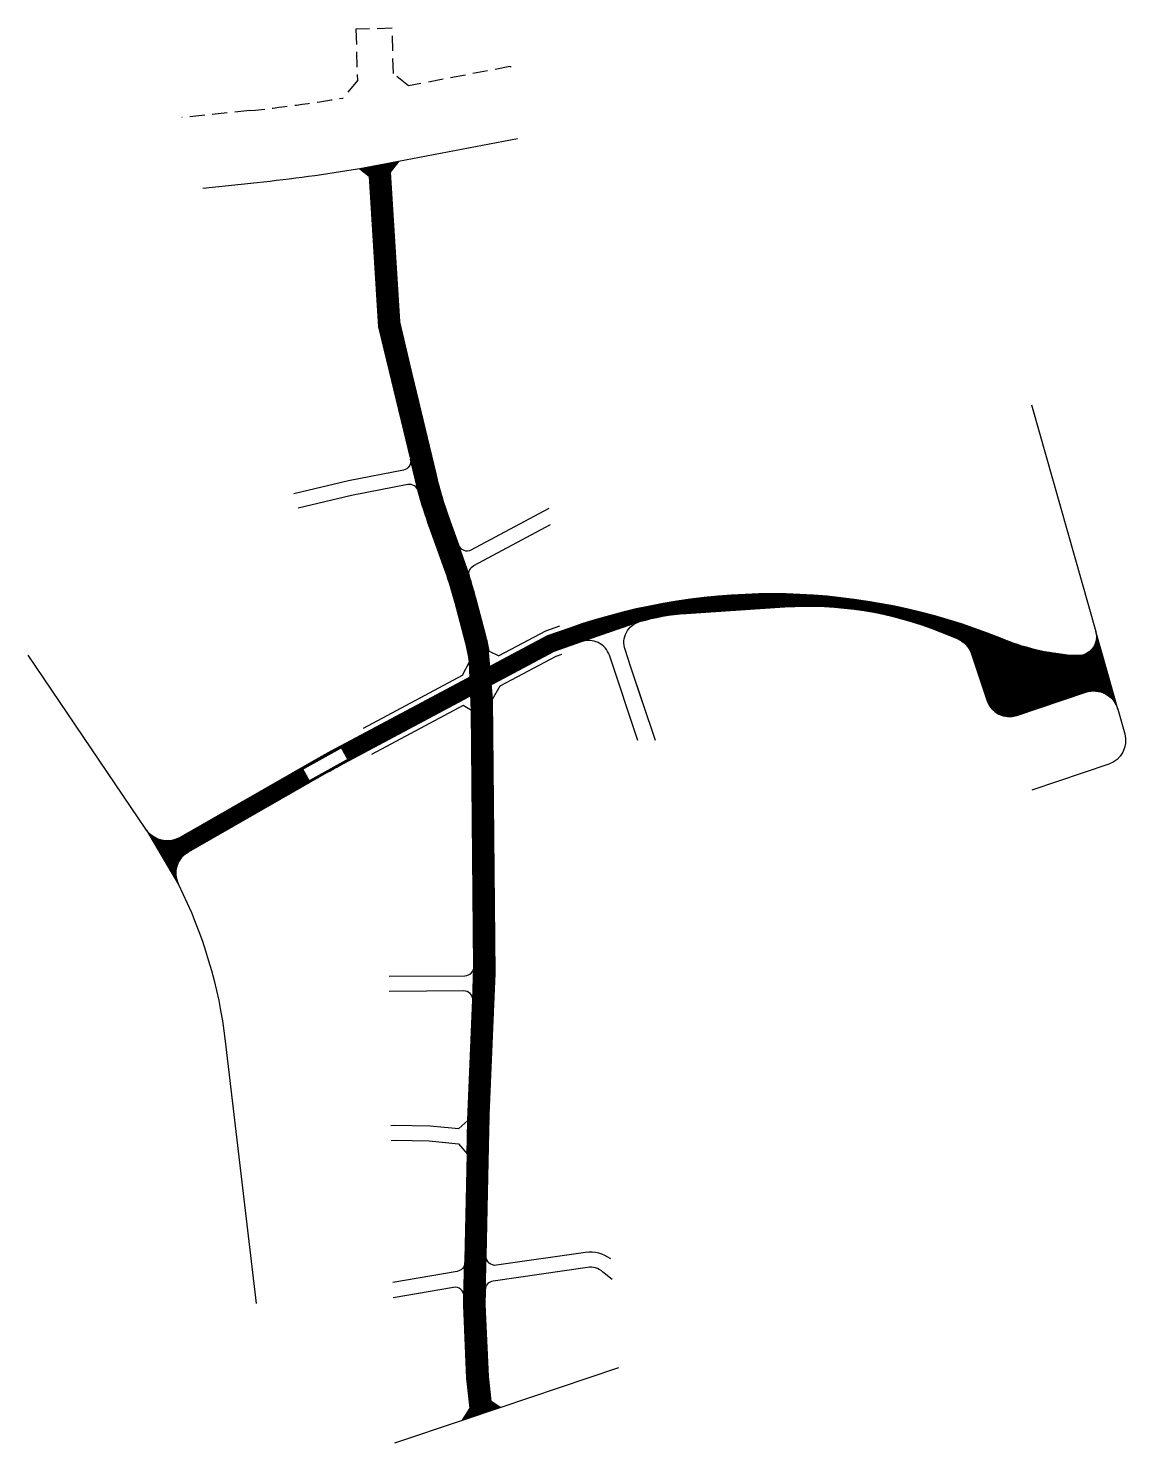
# Model space of a CAD drawing. Header units: millimetres. Extents: x 563079 to 571925, y 2063830 to 2067381.
# Drawn here: x 568115.2 to 568478.8, y 2066913 to 2067381.3 of the extents above; entities that cross this region are included whole.
import ezdxf

# ---------------------------------------------------------------- set-up
doc = ezdxf.new("R2010")
doc.units = ezdxf.units.MM
doc.header["$MEASUREMENT"] = 0
doc.set_wipeout_variables(frame=1)
doc.linetypes.add('DASHEDX2', pattern=[1.5, 1, -0.5])
doc.layers.add('Danranh', color=8, linetype='Continuous')
doc.layers.add('ViaHeS', color=32, linetype='Continuous')
pattern_1 = [(45, (0, 0), (-0.088388347648, 0.088388347648), [])]

msp = doc.modelspace()

# ---------------------------------------------------------------- hatches: boundary and pattern name
at = {"layer": 'Danranh'}
h = msp.add_hatch(dxfattribs=at)
h.set_pattern_fill('ANSI31', color=256)
h.set_pattern_definition(pattern_1)
h.paths.add_polyline_path([(568468.87748, 2067181.5227, -0.513160457), (568462.55833, 2067173.57348, -0.083697851), (568438.60559, 2067178.83173), (568437.30942, 2067179.35411, 0.181785097), (568294.63701, 2067182.70211), (568287.22497, 2067180.11201), (568215.3817, 2067141.80386, 0.007182528), (568211.42636, 2067139.62126), (568165.31212, 2067113.30382, -0.392169867), (568154.38809, 2067115.8487), (568164.98306, 2067097.80181, -0.398340969), (568168.27119, 2067108.65992), (568214.1525, 2067134.84443, -0.007182528), (568217.9695, 2067136.95069), (568289.4391, 2067175.05959), (568298.48354, 2067178.22015), (568317.09949, 2067184.61808, -0.024373995), (568317.76756, 2067184.84768, -0.054156875), (568333.13725, 2067187.55067), (568365.82652, 2067189.70725, -0.112754303), (568417.38836, 2067181.45587), (568422.95222, 2067179.21264, -0.219362346), (568427.68861, 2067174.18592), (568432.89694, 2067158.66624, 0.414213562), (568442.70995, 2067153.78466), (568445.81638, 2067154.82716), (568465.59116, 2067161.46348, -0.428104109), (568476.15238, 2067155.89508)])
at = {"layer": 'ViaHeS'}
h = msp.add_hatch(dxfattribs=at)
h.set_pattern_fill('ANSI31', color=256)
h.set_pattern_definition(pattern_1)
h.paths.add_polyline_path([(568267.48572, 2067177.30516, 0.009672687), (568266.93368, 2067179.55979), (568263.38824, 2067192.9161, 0.011809028), (568261.36326, 2067199.87728), (568257.73675, 2067210.27738), (568254.86235, 2067218.23529, -0.02761313), (568250.21703, 2067233.72259), (568241.5954, 2067269.54368), (568238.20207, 2067284.11021), (568235.0959, 2067333.60906), (568237.85541, 2067337.16254), (568225.01902, 2067334.80988), (568228.16234, 2067332.33096), (568231.29558, 2067282.40064), (568234.79867, 2067267.86862), (568241.83065, 2067238.65217), (568244.40683, 2067228.17521, 0.02103883), (568248.27866, 2067215.85726), (568252.81358, 2067203.30212, -0.021791191), (568256.62255, 2067191.12014), (568260.16799, 2067177.76383, -0.030168715), (568261.43214, 2067171.50017), (568262.03009, 2067155.44583), (568262.86204, 2067070.57049), (568262.50847, 2067059.47488), (568260.95472, 2067022.4929), (568260.89114, 2067019.67594), (568260.64264, 2067008.66401), (568259.8289, 2066972.60566), (568259.57683, 2066961.46964), (568259.51127, 2066958.53063), (568260.56758, 2066934.39141), (568261.63076, 2066924.43499), (568259.10518, 2066920.49748), (568271.58966, 2066924.68721), (568268.427, 2066926.71578), (568267.55129, 2066934.91657), (568266.51472, 2066958.60476), (568266.62781, 2066963.61602), (568266.87863, 2066974.69669), (568267.9514, 2067022.267), (568269.88478, 2067068.28476), (568268.99402, 2067159.15913)])

# ---------------------------------------------------------------- linework, layer by layer
at = {"layer": 'Danranh'}
for points in [[(568447.57425, 2067256.56848), (568468.87748, 2067181.5227, -0.513160457), (568462.55833, 2067173.57348, -0.083697851), (568438.60559, 2067178.83173), (568437.30942, 2067179.35411, 0.181785082), (568294.63702, 2067182.70212), (568287.22497, 2067180.11201), (568215.3817, 2067141.80386, 0.007182528), (568211.42636, 2067139.62126), (568165.31212, 2067113.30382, -0.392169867), (568154.38809, 2067115.8487), (568115.2328, 2067173.77011)], [(568468.87748, 2067181.5227, -0.513160457), (568462.55833, 2067173.57348, -0.083697851), (568438.60559, 2067178.83173), (568437.30942, 2067179.35411, 0.181785097), (568294.63701, 2067182.70211), (568287.22497, 2067180.11201), (568215.3817, 2067141.80386, 0.007182528), (568211.42636, 2067139.62126), (568165.31212, 2067113.30382, -0.392169867), (568154.38809, 2067115.8487), (568164.98306, 2067097.80181, -0.398340969), (568168.27119, 2067108.65992), (568214.1525, 2067134.84443, -0.007182528), (568217.9695, 2067136.95069), (568289.4391, 2067175.05959), (568298.48354, 2067178.22015), (568317.09949, 2067184.61808, -0.024373995), (568317.76756, 2067184.84768, -0.054156875), (568333.13725, 2067187.55067), (568365.82652, 2067189.70725, -0.112754303), (568417.38836, 2067181.45587), (568422.95222, 2067179.21264, -0.219362346), (568427.68861, 2067174.18592), (568432.89694, 2067158.66624, 0.414213562), (568442.70995, 2067153.78466), (568465.59116, 2067161.46348, -0.428104109), (568476.15238, 2067155.89508), (568468.87748, 2067181.5227, -0.513160457)], [(568318.75771, 2067158.16462), (568314.74112, 2067170.13318), (568312.91387, 2067175.57801, -0.426419305), (568317.76752, 2067184.84767, -0.054156989), (568333.13725, 2067187.55067), (568365.82652, 2067189.70725, -0.112754303), (568417.38836, 2067181.45587), (568422.95222, 2067179.21264, -0.219362346), (568427.68861, 2067174.18592), (568432.89694, 2067158.66624, 0.414213562), (568442.70995, 2067153.78466), (568445.81638, 2067154.82716), (568465.59116, 2067161.46348, -0.428104109), (568476.15238, 2067155.89508), (568478.47615, 2067147.70904, -0.400458123), (568473.16451, 2067137.63481), (568447.66037, 2067129.07575)], [(568317.19522, 2067145.53343), (568307.74849, 2067173.68263, 0.417849574), (568298.48354, 2067178.22015), (568289.4391, 2067175.05959), (568217.9695, 2067136.95069, 0.007182528), (568214.1525, 2067134.84443), (568168.27119, 2067108.65992, 0.398340969), (568164.98306, 2067097.80181, -0.086934051), (568180.48748, 2067045.97235), (568190.72416, 2066959.05766)]]:
    msp.add_lwpolyline(points, format="xyb", dxfattribs=at)
for points in [[(568298.48354, 2067178.22015), (568317.76752, 2067184.84767)], [(568476.15238, 2067155.89508), (568468.87748, 2067181.5227)], [(568322.99668, 2067145.53343), (568314.74112, 2067170.13318)], [(568154.38809, 2067115.8487), (568164.98306, 2067097.80181)]]:
    msp.add_lwpolyline(points, dxfattribs=at)
at = {"layer": 'ViaHeS'}
for p, q in [((568241.5954, 2067269.54368), (568250.21703, 2067233.72259)), ((568254.86235, 2067218.23529), (568257.73675, 2067210.27738)), ((568261.9721, 2067208.65054), (568287.81002, 2067222.45586)), ((568259.3535, 2067157.03415), (568228.94013, 2067140.81719)), ((568262.03009, 2067155.44583), (568259.3535, 2067157.03415)), ((568262.86142, 2067070.63299), (568262.03009, 2067155.44583)), ((568234.7729, 2067067.42489), (568259.88293, 2067067.60366))]:
    msp.add_line(p, q, dxfattribs=at)
at = {"layer": 'ViaHeS', "linetype": 'DASHEDX2', "ltscale": 5, "elevation": 0}
msp.add_lwpolyline([(568275.17138, 2067368.67304, -0.000203678), (568274.7808, 2067368.59875), (568241.23446, 2067362.23221), (568236.1848, 2067366.29805), (568235.77277, 2067381.29239), (568223.77729, 2067380.96277), (568224.24176, 2067364.06043), (568219.45256, 2067358.20838, -0.015954903), (568188.59814, 2067354.03013), (568166.08445, 2067351.70999)], format="xyb", dxfattribs=at)
at = {"layer": 'ViaHeS'}
for points in [[(568277.24567, 2067344.63815), (568237.85541, 2067337.16254)], [(568225.01902, 2067334.80988), (568237.85541, 2067337.16254)], [(568237.85541, 2067337.16254), (568235.0959, 2067333.60906), (568238.20207, 2067284.11021)], [(568228.16234, 2067332.33096), (568225.01902, 2067334.80988)], [(568228.16234, 2067332.33096), (568231.29558, 2067282.40064)], [(568238.20207, 2067284.11021), (568241.5954, 2067269.54368)], [(568231.29558, 2067282.40064), (568234.79867, 2067267.86862)], [(568244.42056, 2067228.11937), (568241.83065, 2067238.65217)], [(568261.36326, 2067199.87728), (568257.73675, 2067210.27738)], [(568291.20802, 2067183.3577), (568286.52095, 2067181.71985), (568271.06664, 2067173.47933)], [(568268.99402, 2067159.15913), (568267.48572, 2067177.30516)], [(568262.03009, 2067155.44583), (568261.43214, 2067171.50017)], [(568267.95013, 2067175.03086), (568271.06664, 2067173.47933)], [(568262.50847, 2067059.47488), (568262.86005, 2067070.50803)], [(568260.64264, 2067008.66401), (568260.89114, 2067019.67594)], [(568266.62781, 2066963.61602), (568266.87863, 2066974.69669)], [(568259.57683, 2066961.46964), (568259.8289, 2066972.60566)], [(568259.10518, 2066920.49748), (568271.58966, 2066924.68721)]]:
    msp.add_lwpolyline(points, dxfattribs=at)
for points in [[(568250.21703, 2067233.72259), (568241.5954, 2067269.54368), (568238.20207, 2067284.11021), (568235.0959, 2067333.60906), (568237.85541, 2067337.16254), (568225.01902, 2067334.80988), (568228.16234, 2067332.33096), (568231.29558, 2067282.40064), (568234.79867, 2067267.86862), (568241.83065, 2067238.65217), (568244.40683, 2067228.17521, 0.02103883), (568248.27866, 2067215.85726), (568252.81358, 2067203.30212, -0.021791191), (568256.62255, 2067191.12014), (568260.16799, 2067177.76383, -0.030168715), (568261.43214, 2067171.50017), (568262.03009, 2067155.44583), (568262.86204, 2067070.57049), (568262.50847, 2067059.47488), (568260.95472, 2067022.4929), (568259.8289, 2066972.60566), (568259.57683, 2066961.46964), (568259.51127, 2066958.53063), (568260.56758, 2066934.39141), (568261.63076, 2066924.43499), (568259.10518, 2066920.49748), (568271.58966, 2066924.68721), (568268.427, 2066926.71578), (568267.55129, 2066934.91657), (568266.51472, 2066958.60476), (568266.62781, 2066963.61602), (568266.87863, 2066974.69669), (568267.9514, 2067022.267), (568269.88478, 2067068.28476), (568268.99402, 2067159.15913), (568267.48572, 2067177.30516, 0.009672687), (568266.93368, 2067179.55979), (568263.38824, 2067192.9161, 0.011809028), (568261.36326, 2067199.87728), (568257.73675, 2067210.27738), (568254.86235, 2067218.23529, -0.02761313)], [(568225.01902, 2067334.80988, -0.016741956), (568191.05842, 2067330.15657), (568173.06114, 2067328.30187)], [(568234.79867, 2067267.86862), (568241.83065, 2067238.65217, -0.427250044), (568239.48609, 2067235.00523), (568221.28109, 2067231.46835), (568203.20705, 2067227.15659)], [(568226.31707, 2067149.61804), (568259.11585, 2067167.10695), (568261.43214, 2067171.50017, 0.030168715), (568260.16799, 2067177.76383), (568256.62255, 2067191.12014, 0.021791191), (568252.81358, 2067203.30212), (568248.27866, 2067215.85726, -0.020806013), (568244.44397, 2067228.03724, 0.393418873), (568240.9753, 2067230.20106), (568222.33847, 2067226.58029), (568204.63739, 2067222.3575)], [(568267.95013, 2067175.03086, 0.019347184), (568266.93368, 2067179.55979), (568263.38824, 2067192.9161, 0.011809028), (568261.36326, 2067199.87728, -0.36128875), (568262.8095, 2067203.42902), (568288.28085, 2067217.03846)], [(568308.19005, 2066973.85596, 0.195605028), (568299.78058, 2066975.94991), (568270.30408, 2066971.72701, -0.463366522), (568266.8794, 2066974.76437), (568267.9514, 2067022.267), (568269.88478, 2067068.28476), (568268.99402, 2067159.15913), (568271.61181, 2067163.57051), (568290.1436, 2067173.452), (568292.01217, 2067174.10497)], [(568235.39409, 2067018.04161), (568236.59328, 2067018.16167), (568248.38929, 2067017.91464), (568257.83822, 2067016.97391), (568260.89114, 2067019.67594), (568260.95472, 2067022.4929), (568262.50847, 2067059.47488, 0.428671249), (568259.48975, 2067062.60073), (568234.83579, 2067062.42521)], [(568235.45722, 2067013.02294), (568236.79069, 2067013.15644), (568248.08881, 2067012.91983), (568257.72508, 2067011.96045), (568260.64264, 2067008.66401), (568259.8289, 2066972.60566, -0.358949545), (568257.33642, 2066969.71646), (568236.04786, 2066966.06801)], [(568308.69904, 2066967.01658), (568305.51361, 2066969.6082, 0.209294685), (568300.48966, 2066971.00045), (568269.2016, 2066966.51801, 0.3667116), (568266.62781, 2066963.61602), (568266.51472, 2066958.60476), (568267.55129, 2066934.91657), (568268.427, 2066926.71578), (568271.58966, 2066924.68721), (568310.8682, 2066937.86889)], [(568236.7156, 2066912.98365), (568259.10518, 2066920.49748), (568261.63076, 2066924.43499), (568260.56758, 2066934.39141), (568259.51127, 2066958.53063), (568259.57606, 2066961.40196, 0.471724986), (568256.07007, 2066964.42653), (568236.11153, 2066961.00603)]]:
    msp.add_lwpolyline(points, format="xyb", dxfattribs=at)
for centre, radius, start, end in [((568392.64958, 2067268.00407), 146.5, 193.5328748, 199.8597304), ((568260.55833, 2067211.29653), 3, 199.8597304, 298.115781), ((568259.86157, 2067070.60358), 3, 270.407894, 0.5615967)]:
    msp.add_arc(centre, radius, start, end, dxfattribs=at)

# ---------------------------------------------------------------- next in the draw order: wipeouts: each hides what was drawn before it
msp.add_wipeout([(568208.38906, 2067132.42322), (568206.45143, 2067135.91408), (568218.86626, 2067142.80504), (568220.80389, 2067139.31418)]).dxf.layer = 'ViaHeS'

doc.saveas('drawing.dxf')
